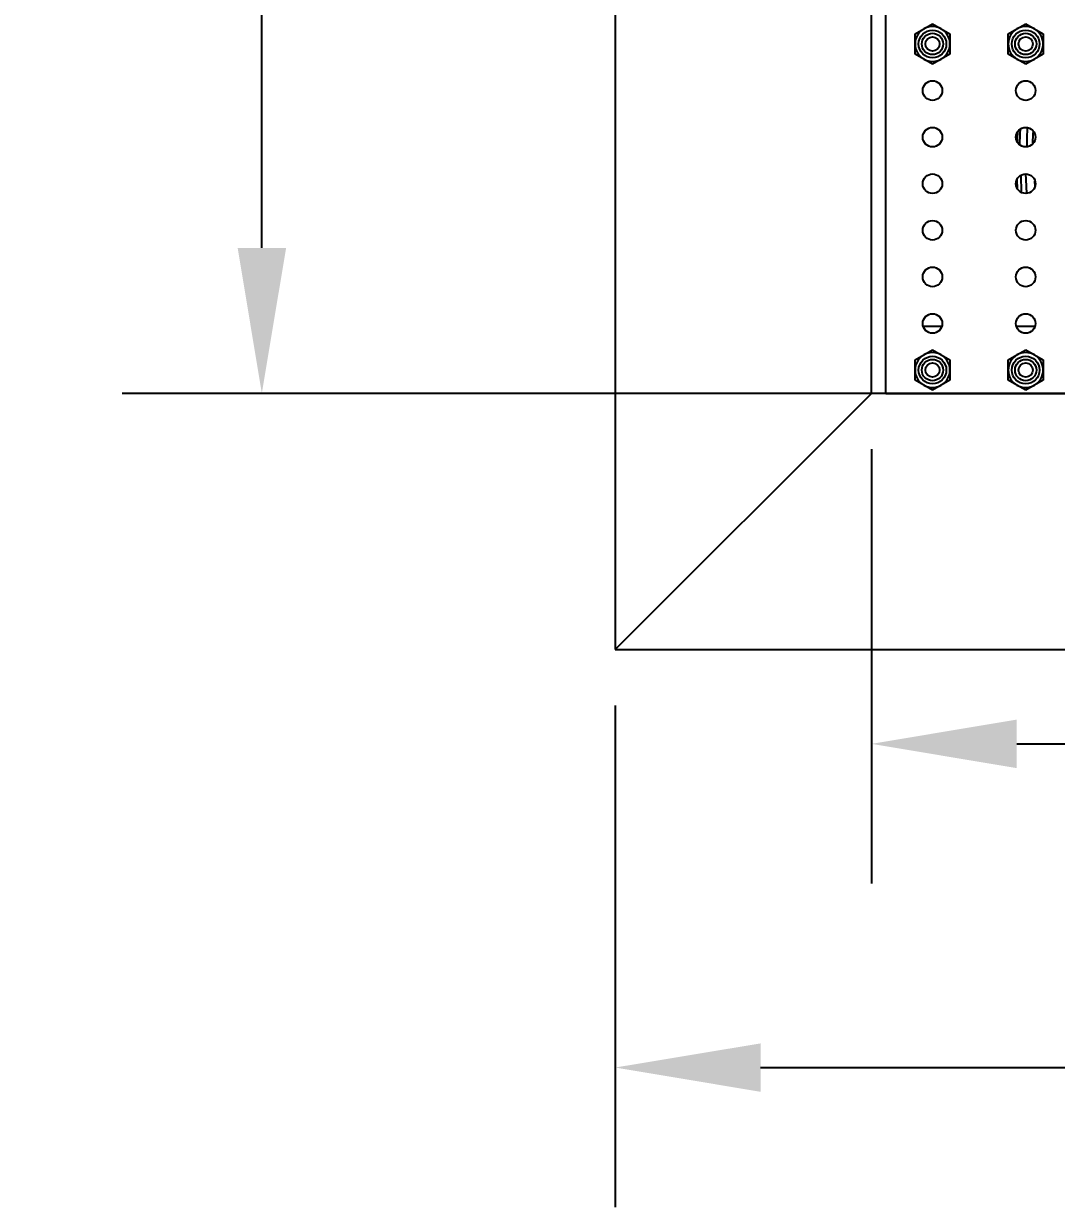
# Model space of a CAD drawing. Header units: inches. Extents: x 0 to 11, y 0 to 8.4.
# Drawn here: x 2.032 to 2.955, y 3.868 to 4.927 of the extents above; entities that cross this region are included whole.
import ezdxf

# ---------------------------------------------------------------- set-up
doc = ezdxf.new("R2010")
doc.units = ezdxf.units.IN
doc.header["$MEASUREMENT"] = 0
doc.header["$PDSIZE"] = -1
doc.layers.add('DIM', color=3, linetype='Continuous')
doc.layers.add('OBJ', color=50, linetype='Continuous')
doc.dimstyles.get("Standard").update_dxf_attribs({"dimtxt": 0.18, "dimasz": 0.18, "dimexe": 0.18, "dimexo": 0.0625, "dimgap": 0.09, "dimtad": 0, "dimtih": 1, "dimtoh": 1, "dimdec": 4, "dimzin": 0, "dimdsep": 46, "dimtxsty": 'Standard', "dimcen": 0.09, "dimadec": 0, "dimazin": 0, "dimtfac": 1, "dimtdec": 4, "dimtofl": 0, "dimtmove": 0, "dimatfit": 3, "dimfxl": 1, "dimtolj": 1, "dimtzin": 0, "dimarcsym": 0})

# ---------------------------------------------------------------- blocks, each defined once
blk = doc.blocks.new('*D1')
at = {"layer": 'Defpoints', "color": 0, "transparency": 16777216}
for p in [(4.1362, 5.721), (2.2448, 4.596), (4.1362, 4.596)]:
    blk.add_point(p, dxfattribs=at)
at = {"layer": 'DIM', "color": 0, "lineweight": -2, "transparency": 16777216}
for p, q in [((4.0862, 5.721), (2.1198, 5.721)), ((2.2448, 5.591), (2.2448, 5.281)), ((2.2448, 4.726), (2.2448, 5.036)), ((4.0862, 4.596), (2.1198, 4.596))]:
    blk.add_line(p, q, dxfattribs=at)
at = {"layer": 'DIM', "color": 0, "transparency": 16777216}
for points in [[(2.2232, 5.591), (2.2665, 5.591), (2.2448, 5.721)], [(2.2232, 4.726), (2.2665, 4.726), (2.2448, 4.596)]]:
    blk.add_solid(points, dxfattribs=at)
at = {"layer": 'DIM', "color": 0, "transparency": 16777216, "insert": (2.2448, 5.1585), "char_height": 0.125, "attachment_point": 5}
blk.add_mtext('\\A1;13.50', dxfattribs=at)
blk = doc.blocks.new('*D2')
at = {"layer": 'Defpoints', "color": 0, "transparency": 16777216}
for p in [(4.1362, 5.721), (2.7899, 4.596), (2.7899, 4.2825)]:
    blk.add_point(p, dxfattribs=at)
at = {"layer": 'DIM', "color": 0, "lineweight": -2, "transparency": 16777216}
for p, q in [((4.1362, 5.671), (4.1362, 4.1575)), ((2.7899, 4.546), (2.7899, 4.1575)), ((2.9199, 4.2825), (3.1947, 4.2825)), ((4.0062, 4.2825), (3.7314, 4.2825))]:
    blk.add_line(p, q, dxfattribs=at)
at = {"layer": 'DIM', "color": 0, "transparency": 16777216}
for points in [[(2.9199, 4.3042), (2.9199, 4.2608), (2.7899, 4.2825)], [(4.0062, 4.3042), (4.0062, 4.2608), (4.1362, 4.2825)]]:
    blk.add_solid(points, dxfattribs=at)
at = {"layer": 'DIM', "color": 0, "transparency": 16777216, "insert": (3.4631, 4.2825), "char_height": 0.125, "attachment_point": 5}
blk.add_mtext('\\A1;16.15', dxfattribs=at)
blk = doc.blocks.new('*D7')
at = {"layer": 'Defpoints', "color": 0, "transparency": 16777216}
for p in [(2.5608, 4.3668), (5.7116, 4.3668), (5.7116, 3.993)]:
    blk.add_point(p, dxfattribs=at)
at = {"layer": 'OBJ', "color": 0, "lineweight": -2, "transparency": 16777216}
for p, q in [((2.5608, 4.3168), (2.5608, 3.868)), ((5.7116, 4.3168), (5.7116, 3.868)), ((2.6908, 3.993), (3.6283, 3.993)), ((5.5816, 3.993), (4.6441, 3.993))]:
    blk.add_line(p, q, dxfattribs=at)
at = {"layer": 'OBJ', "color": 0, "transparency": 16777216}
for points in [[(2.6908, 4.0146), (2.6908, 3.9713), (2.5608, 3.993)], [(5.5816, 4.0146), (5.5816, 3.9713), (5.7116, 3.993)]]:
    blk.add_solid(points, dxfattribs=at)
at = {"layer": 'OBJ', "color": 0, "transparency": 16777216, "insert": (4.1362, 3.993), "char_height": 0.125, "attachment_point": 5}
blk.add_mtext('\\A1;37.810005', dxfattribs=at)

msp = doc.modelspace()

# ---------------------------------------------------------------- linework, layer by layer
at = {"color": 7, "linetype": 'Continuous', "lineweight": 25}
for p, q in [((2.78992978, 4.59597753), (2.78992978, 6.84597753)), ((2.80284644, 4.59597753), (2.80284644, 6.84597753)), ((2.83670061, 4.92200918), (2.84451311, 4.92651972)), ((2.84451311, 4.92651972), (2.85232561, 4.92200918)), ((2.92003394, 4.92200918), (2.92784644, 4.92651972)), ((2.92784644, 4.92651972), (2.93565894, 4.92200918)), ((2.82888811, 4.91749863), (2.83670061, 4.92200918)), ((2.82888811, 4.90847753), (2.82888811, 4.91749863)), ((2.85232561, 4.92200918), (2.86013811, 4.91749863)), ((2.86013811, 4.91749863), (2.86013811, 4.90847753)), ((2.91222144, 4.91749863), (2.92003394, 4.92200918)), ((2.91222144, 4.90847753), (2.91222144, 4.91749863)), ((2.93565894, 4.92200918), (2.94347144, 4.91749863)), ((2.94347144, 4.91749863), (2.94347144, 4.90847753)), ((2.82888811, 4.89945643), (2.82888811, 4.90847753)), ((2.86013811, 4.90847753), (2.86013811, 4.89945643)), ((2.91222144, 4.89945643), (2.91222144, 4.90847753)), ((2.94347144, 4.90847753), (2.94347144, 4.89945643)), ((2.83670061, 4.89494588), (2.82888811, 4.89945643)), ((2.84451311, 4.89043533), (2.83670061, 4.89494588)), ((2.85232561, 4.89494588), (2.84451311, 4.89043533)), ((2.86013811, 4.89945643), (2.85232561, 4.89494588)), ((2.92003394, 4.89494588), (2.91222144, 4.89945643)), ((2.92784644, 4.89043533), (2.92003394, 4.89494588)), ((2.93565894, 4.89494588), (2.92784644, 4.89043533)), ((2.94347144, 4.89945643), (2.93565894, 4.89494588)), ((2.92002639, 4.78710536), (2.92032301, 4.77917583)), ((2.92413436, 4.77573136), (2.9236924, 4.79106504)), ((2.93621422, 4.78100425), (2.93610393, 4.78590297)), ((2.83612785, 4.65597753), (2.85289836, 4.65597753)), ((2.91946119, 4.65597753), (2.9362317, 4.65597753)), ((2.82888811, 4.62583196), (2.83670061, 4.63034251)), ((2.83670061, 4.63034251), (2.84451311, 4.63485306)), ((2.84451311, 4.63485306), (2.85232561, 4.63034251)), ((2.85232561, 4.63034251), (2.86013811, 4.62583196)), ((2.91222144, 4.62583196), (2.92003394, 4.63034251)), ((2.92003394, 4.63034251), (2.92784644, 4.63485306)), ((2.92784644, 4.63485306), (2.93565894, 4.63034251)), ((2.93565894, 4.63034251), (2.94347144, 4.62583196)), ((2.82888811, 4.61681086), (2.82888811, 4.62583196)), ((2.82888811, 4.60778976), (2.82888811, 4.61681086)), ((2.86013811, 4.62583196), (2.86013811, 4.61681086)), ((2.86013811, 4.61681086), (2.86013811, 4.60778976)), ((2.91222144, 4.61681086), (2.91222144, 4.62583196)), ((2.91222144, 4.60778976), (2.91222144, 4.61681086)), ((2.94347144, 4.62583196), (2.94347144, 4.61681086)), ((2.94347144, 4.61681086), (2.94347144, 4.60778976)), ((2.83670061, 4.60327921), (2.82888811, 4.60778976)), ((2.86013811, 4.60778976), (2.85232561, 4.60327921)), ((2.92003394, 4.60327921), (2.91222144, 4.60778976)), ((2.94347144, 4.60778976), (2.93565894, 4.60327921)), ((2.80284644, 4.59597753), (2.78992978, 4.59597753)), ((2.80284644, 4.59597753), (2.96701311, 4.59597753)), ((2.84451311, 4.59876867), (2.83670061, 4.60327921)), ((2.85232561, 4.60327921), (2.84451311, 4.59876867)), ((2.92784644, 4.59876867), (2.92003394, 4.60327921)), ((2.93565894, 4.60327921), (2.92784644, 4.59876867))]:
    msp.add_line(p, q, dxfattribs=at)
at = {"color": 7, "linetype": 'Continuous', "lineweight": 25, "flags": 128}
for points in [[(2.92047987, 4.82953329), (2.92029925, 4.82382836), (2.92020946, 4.82098738)], [(2.9226498, 4.8182194), (2.92304303, 4.82822517), (2.92320636, 4.83237517)], [(2.92916852, 4.83361748), (2.9289163, 4.82382836), (2.92872652, 4.81644774)], [(2.934266, 4.81933467), (2.93464195, 4.82822517), (2.93472856, 4.83027063)], [(2.92772322, 4.7921966), (2.92792831, 4.78718822), (2.92843655, 4.77479332)]]:
    msp.add_lwpolyline(points, dxfattribs=at)
at = {"color": 7, "linetype": 'Continuous', "lineweight": 25}
for centre, radius in [((2.84451311, 4.90847753), 0.01236979), ((2.84451311, 4.90847753), 0.00954025), ((2.84451311, 4.90847753), 0.00636667), ((2.92784644, 4.90847753), 0.01236979), ((2.92784644, 4.90847753), 0.00954025), ((2.92784644, 4.90847753), 0.00636667), ((2.84451311, 4.86681086), 0.00875), ((2.92784644, 4.86681086), 0.00875), ((2.84451311, 4.82514419), 0.00875), ((2.92784644, 4.82514419), 0.00875), ((2.84451311, 4.78347753), 0.00875), ((2.92784644, 4.78347753), 0.00875), ((2.84451311, 4.74181086), 0.00875), ((2.92784644, 4.74181086), 0.00875), ((2.84451311, 4.70014419), 0.00875), ((2.92784644, 4.70014419), 0.00875), ((2.84451311, 4.65847753), 0.00875), ((2.92784644, 4.65847753), 0.00875), ((2.84451311, 4.61681086), 0.01236979), ((2.84451311, 4.61681086), 0.00954025), ((2.92784644, 4.61681086), 0.01236979), ((2.92784644, 4.61681086), 0.00954025), ((2.84451311, 4.61681086), 0.00636667), ((2.92784644, 4.61681086), 0.00636667)]:
    msp.add_circle(centre, radius, dxfattribs=at)
for centre, start, end in [((2.84451311, 4.90847753), 60, 120), ((2.92784644, 4.90847753), 60, 120), ((2.84451311, 4.90847753), 120, 180), ((2.84451311, 4.90847753), 0, 60), ((2.92784644, 4.90847753), 120, 180), ((2.92784644, 4.90847753), 0, 60), ((2.84451311, 4.90847753), 180, 240), ((2.84451311, 4.90847753), 300, 0), ((2.92784644, 4.90847753), 180, 240), ((2.92784644, 4.90847753), 300, 0), ((2.84451311, 4.90847753), 240, 300), ((2.92784644, 4.90847753), 240, 300), ((2.84451311, 4.61681086), 120, 180), ((2.84451311, 4.61681086), 60, 120), ((2.84451311, 4.61681086), 0, 60), ((2.92784644, 4.61681086), 120, 180), ((2.92784644, 4.61681086), 60, 120), ((2.92784644, 4.61681086), 0, 60), ((2.84451311, 4.61681086), 180, 240), ((2.84451311, 4.61681086), 300, 0), ((2.92784644, 4.61681086), 180, 240), ((2.92784644, 4.61681086), 300, 0), ((2.84451311, 4.61681086), 240, 300), ((2.92784644, 4.61681086), 240, 300)]:
    msp.add_arc(centre, 0.015625, start, end, dxfattribs=at)
at = {"layer": 'OBJ'}
for p, q in [((2.56076268, 7.07514419), (2.56076268, 4.36681086)), ((2.56076268, 4.36681086), (2.78992978, 4.59597753)), ((2.56076268, 4.36681086), (5.71159644, 4.36681086))]:
    msp.add_line(p, q, dxfattribs=at)
msp.add_circle((4.13617956, 5.72097753), 1.35416667, dxfattribs=at)

# ---------------------------------------------------------------- dimensions: what is measured, and where the dimension line sits
at = {"layer": 'DIM'}
dim = msp.add_linear_dim(base=(2.24483708, 4.59597753), p1=(4.13617956, 5.72097753), p2=(4.13617956, 4.59597753), angle=90, dimstyle='Standard', override={"dimtxt": 0.125, "dimasz": 0.13, "dimexe": 0.125, "dimexo": 0.05, "dimgap": 0.06, "dimdec": 2, "dimlfac": 12, "dimzin": 1, "dimadec": 2, "dimtdec": 2, "dimtzin": 1}, dxfattribs=at)
dim.commit()
dim.dimension.update_dxf_attribs({"geometry": '*D1', "text_midpoint": (2.24483708, 5.15847753)})
dim = msp.add_linear_dim(base=(2.78992978, 4.2825157), p1=(4.13617956, 5.72097753), p2=(2.78992978, 4.59597753), dimstyle='Standard', override={"dimtxt": 0.125, "dimasz": 0.13, "dimexe": 0.125, "dimexo": 0.05, "dimgap": 0.06, "dimdec": 2, "dimlfac": 12, "dimzin": 1, "dimadec": 2, "dimtdec": 2, "dimtzin": 1}, dxfattribs=at)
dim.commit()
dim.dimension.update_dxf_attribs({"geometry": '*D2', "text_midpoint": (3.46305467, 4.2825157)})
at = {"layer": 'OBJ'}
dim = msp.add_linear_dim(base=(5.71159644, 3.9929759), p1=(2.56076268, 4.36681086), p2=(5.71159644, 4.36681086), dimstyle='Standard', override={"dimtxt": 0.125, "dimasz": 0.13, "dimexe": 0.125, "dimexo": 0.05, "dimgap": 0.06, "dimdec": 6, "dimlfac": 12, "dimzin": 1, "dimadec": 2, "dimtdec": 2, "dimtzin": 1}, dxfattribs=at)
dim.commit()
dim.dimension.update_dxf_attribs({"geometry": '*D7', "text_midpoint": (4.13617956, 3.9929759)})

doc.saveas('drawing.dxf')
